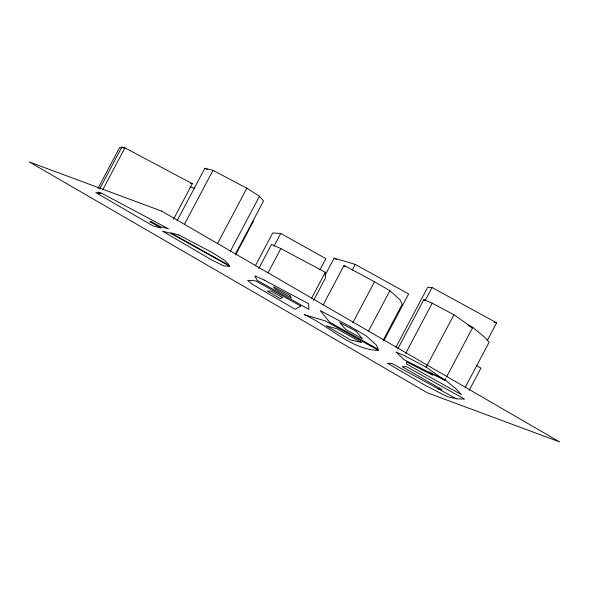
<?xml version="1.0" encoding="UTF-8"?>
<svg xmlns="http://www.w3.org/2000/svg" width="589" height="589" viewBox="0 0 589 589"><rect width="100%" height="100%" fill="white"/><g stroke="black" fill="none" stroke-linecap="round" stroke-linejoin="round"><path stroke-width="0.88" d="M97.907 188.561L119.641 147.508L121.246 147.861M99.681 188.973L121.842 147.117L124.92 147.854L192.301 183.709L173.549 219.123M102.758 189.71L124.92 147.854M177.12 220.669L204.898 168.211L212.99 170.383L246.843 188.2L259.469 196.27L263.555 200.945L235.35 254.212M184.357 224.461L212.99 170.383M217.356 243.89L246.843 188.2M230.409 251.15L259.469 196.27M235.563 254.956L253.461 221.155M255.287 265.897L272.729 232.949L280.769 233.443L325.85 258.667L319.893 269.917M258.718 268.584L271.544 244.369L280.843 248.573L325.29 272.273L325.533 277.846L313.569 300.449M273.959 246.305L280.769 233.443M268.024 272.788L280.843 248.573M311.618 298.108L325.29 272.273M325.143 275.1L334.118 258.151L355.292 264.417L408.611 293.963L383.814 340.781M323.162 304.881L344.042 265.44L374.516 281.741L389.881 290.694L400.078 299.83L402.199 304.292L383.027 340.516M352.303 270.071L355.292 264.417M352.782 322.794L374.516 281.741M368.574 330.937L389.881 290.694M396.029 347.076L427.68 287.299L432.039 287.513L496.63 322.846L487.221 340.619M397.789 348.865L423.837 299.661L432.223 303.217L453.935 314.762L472.547 327.837L469.337 326.284M425.199 300.434L432.039 287.513M405.747 353.223L432.223 303.217M445.645 378.646L444.791 380.266L426.178 367.183L453.935 314.762M446.499 377.034L472.79 327.366L467.99 325.032M465.229 387.348L489.142 342.187L484.18 336.79L472.79 327.366M469.168 390.374L480.963 368.103L476.206 365.445M456.431 398.775L464.537 399.128L406.704 366.756L402.051 366.652L441.986 389.631L438.297 388.865L391.84 363.442L387.474 363.229L425.177 385.287L447.265 396.647L456.431 398.775L438.297 388.865M494.134 322.264L496.63 322.846M190.571 183.267L192.301 183.709M189.96 187.015L194.37 188.149M444.791 380.266L404.054 359.658L396.08 352.089L404.466 355.646L426.178 367.183M121.842 147.117L123.808 148.207M204.898 168.211L207.306 169.551M334.118 258.151L336.466 259.521M423.837 299.661L425.17 300.927M344.042 265.44L345.154 266.817M282.44 297.445L280.585 298.77L267.2 291.025L271.146 291.15L282.44 297.445M300.751 306.074L295.155 309.313L252.151 284.178L247.63 280.357L255.67 280.85L300.751 306.074M229.592 266.228L223.923 266L211.694 259.933L162.564 231.182L170.508 233.222L229.592 266.228M378.69 350.47C350.249 349.535 329.089 325.459 304.204 314.659L325.378 320.924L378.69 350.47M151.896 221.979L149.871 221.685L161.143 228.017L153.14 225.999L95.771 192.581L100.594 193.648L97.98 192.191L101.058 192.927L168.439 228.782L160.635 226.787L151.896 221.979M361.167 342.319L350.588 339.934L326.284 325.783L336.879 328.765L361.167 342.319M178.806 234.952L170.707 232.78L229.364 265.506L225.278 260.839L212.651 252.769L178.806 234.952M161.651 211.098L29.45 162.019L427.349 392.804L559.55 441.883L161.651 211.098M264.174 280.055L254.875 275.851L257.15 280.349L308.864 309.328L308.621 303.755L264.174 280.055M445.034 379.795L429.013 372.005L432.849 375.333L406.395 361.786L406.439 363.936L461.386 394.608L456.423 389.211L445.034 379.795M289.935 295.435L273.524 286.769L274.835 288.728L291.408 298.049L289.935 295.435M356.168 331.217L339.617 322.477L345.684 329.42L362.441 338.8L356.168 331.217M350.654 326.814L320.18 310.513L329.634 322.212L378.337 349.365L376.209 344.904L366.012 335.767L350.654 326.814"/></g></svg>
